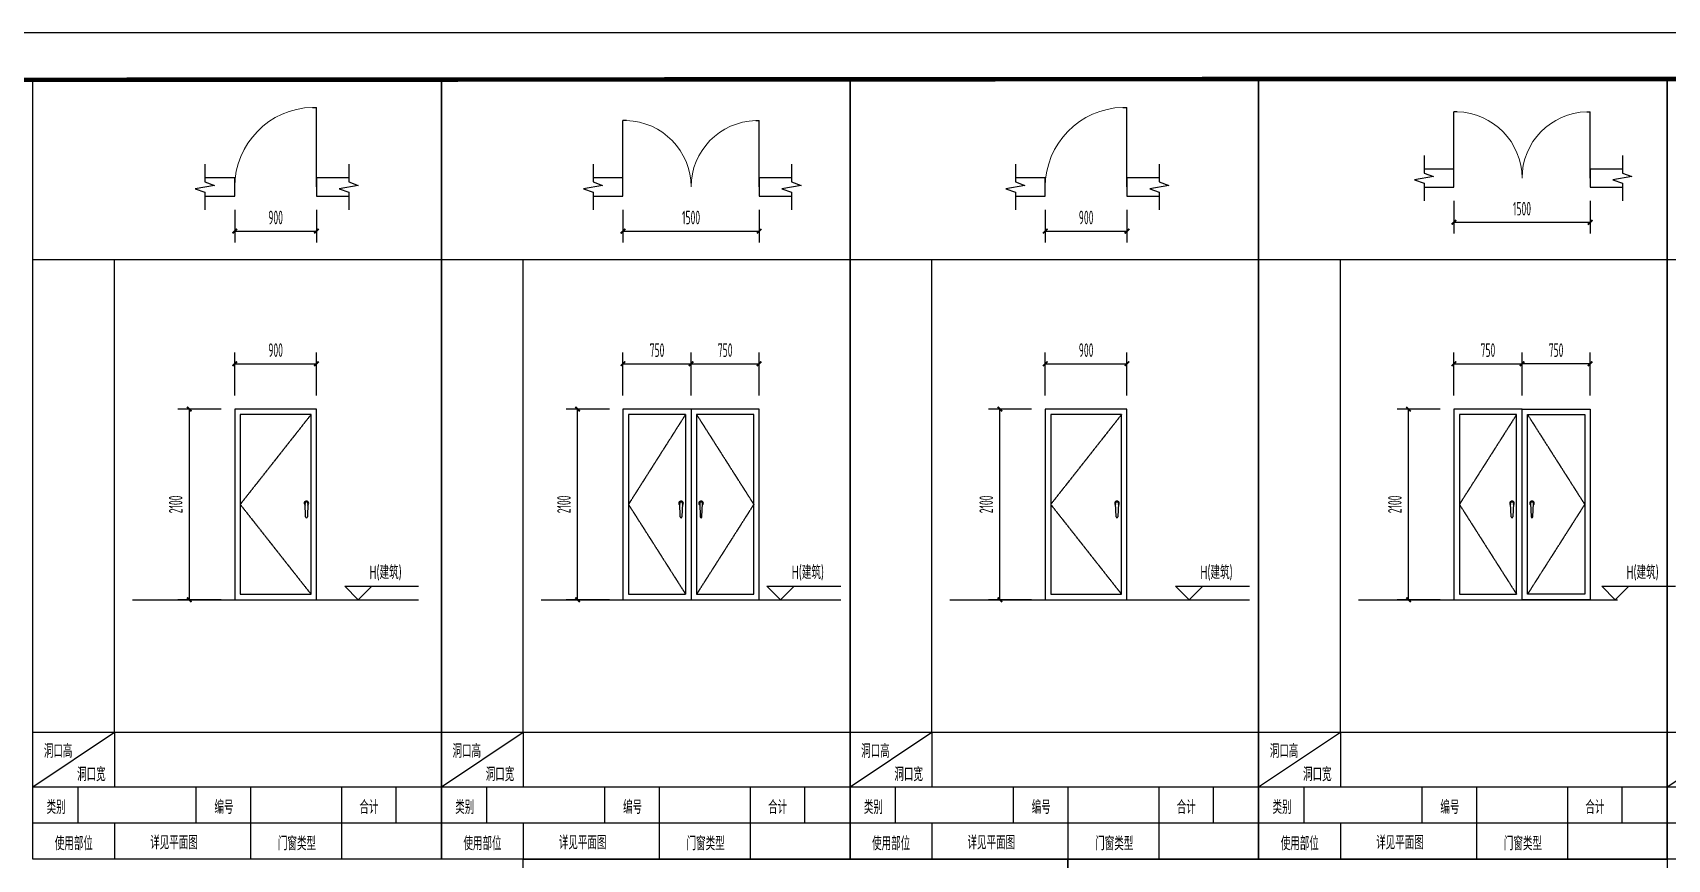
# Model space of a CAD drawing. Header units: millimetres. Extents: x 0 to 84100, y 0 to 29700.
# Drawn here: x 10250 to 28250, y 20593 to 29700 of the extents above; entities that cross this region are included whole.
import ezdxf
from ezdxf.enums import TextEntityAlignment as Align

# ---------------------------------------------------------------- set-up
doc = ezdxf.new("R2010")
doc.units = ezdxf.units.MM
doc.linetypes.add('DASH', pattern=[0.35, 0.25, -0.1])
for name, color, linetype in [('A-ANNO-DIMS2', 94, 'Continuous'), ('A-ANNO-LEV1', 3, 'Continuous'), ('A-ANNO-PATT', 8, 'Continuous'), ('A-ANNO-SYMB', 3, 'Continuous'), ('A-ANNO-XREF', 7, 'Continuous'), ('A-DETL-LIN2', 7, 'Continuous'), ('A-DOOR', 4, 'Continuous'), ('A-ELEV-LIN2', 7, 'Continuous'), ('A-FLOR-IDEN', 7, 'Continuous'), ('A-TEXT', 7, 'Continuous'), ('A-WALL-FULL', 2, 'Continuous'), ('TITLE', 15, 'Continuous')]:
    doc.layers.add(name, color=color, linetype=linetype)
doc.styles.add('DIM_FONT', font='gbxwxt.shx', dxfattribs={"width": 0.6, "bigfont": 'gbhzfs.shx'})
doc.styles.add('GBstyle', font='gbxwxt.shx', dxfattribs={"width": 0.7, "bigfont": 'gbhzfs.shx'})
doc.styles.add('HZTXT', font='gbxwxt.shx', dxfattribs={"width": 0.8, "bigfont": 'gbhzfs.shx'})
doc.styles.add('TK-FONT', font='gbxwxt.shx', dxfattribs={"width": 0.7, "bigfont": 'gbhzfs.shx'})
doc.dimstyles.new('DIMN50', dxfattribs={"dimscale": 0.5, "dimtxt": 300, "dimasz": 100, "dimexe": 250, "dimexo": 300, "dimgap": 150, "dimtad": 1, "dimdec": 0, "dimzin": 0, "dimdsep": 46, "dimtxsty": 'DIM_FONT', "dimblk": 'ARCHTICK', "dimcen": 0.09, "dimclrt": 7, "dimazin": 2, "dimtfac": 1, "dimtdec": 0, "dimtix": 1, "dimtmove": 2, "dimatfit": 3, "dimfxl": 1, "dimtolj": 1, "dimtzin": 0, "dimarcsym": 0})

# ---------------------------------------------------------------- blocks, each defined once
blk = doc.blocks.new('A$C66261555')
for p, q in [((0, 1760), (4500, 1760)), ((4500, 1360), (0, 1360))]:
    blk.add_line(p, q)
at = {"layer": 'A-DETL-LIN2'}
for p, q in [((0, 7567), (4500, 7567)), ((900, 2360), (900, 7567)), ((0, 1760), (900, 2360)), ((0, 2360), (900, 2360)), ((900, 2360), (900, 1760)), ((900, 2360), (4500, 2360)), ((2400, 1760), (2400, 960)), ((3400, 1760), (3400, 960)), ((4000, 1760), (4000, 1360)), ((900, 1360), (900, 960))]:
    blk.add_line(p, q, dxfattribs=at)
for points in [[(0, 9567), (4500, 9567), (4500, 960), (0, 960), (0, 9567)], [(500, 1360), (500, 1760)], [(1800, 1360), (1800, 1760)]]:
    blk.add_lwpolyline(points, dxfattribs=at)
at = {"layer": 'A-TEXT', "color": 3, "linetype": 'Continuous', "style": 'HZTXT', "width": 0.7}
for s, p in [('洞口高', (280, 2078)), ('洞口宽', (646, 1822)), ('类别', (258, 1460)), ('编号', (2106, 1460)), ('合计', (3703, 1460)), ('使用部位', (453, 1060)), ('门窗类型', (2910, 1060))]:
    blk.add_text(s, height=150, dxfattribs=at).set_placement(p, align=Align.CENTER)
at = {"layer": 'A-TEXT', "linetype": 'Continuous', "style": 'TK-FONT', "width": 0.7}
blk.add_text('详见平面图', height=150, dxfattribs=at).set_placement((1556, 1153), align=Align.MIDDLE)
blk = doc.blocks.new('_ArchTick')
at = {"color": 0, "linetype": 'ByBlock', "const_width": 0.4}
blk.add_lwpolyline([(-0.5, -0.5), (0.5, 0.5)], dxfattribs=at)
blk = doc.blocks.new('*D423')
at = {"layer": 'A-ANNO-DIMS2', "color": 0, "lineweight": -2, "ltscale": 10, "transparency": 16777216}
for p, q in [((16750, 27750), (16750, 27389)), ((18250, 27750), (18250, 27389)), ((16750, 27514), (18250, 27514))]:
    blk.add_line(p, q, dxfattribs=at)
at = {"layer": 'Defpoints', "color": 0, "ltscale": 10, "transparency": 16777216}
for p in [(16750, 27900), (18250, 27900), (18250, 27514)]:
    blk.add_point(p, dxfattribs=at)
at = {"layer": 'A-ANNO-DIMS2', "color": 0, "lineweight": -2, "ltscale": 10, "transparency": 16777216, "xscale": 50, "yscale": 50, "zscale": 50, "rotation": 180}
blk.add_blockref('_ArchTick', (16750, 27514), dxfattribs=at)
at = {"layer": 'A-ANNO-DIMS2', "color": 0, "lineweight": -2, "ltscale": 10, "transparency": 16777216, "xscale": 50, "yscale": 50, "zscale": 50}
blk.add_blockref('_ArchTick', (18250, 27514), dxfattribs=at)
at = {"layer": 'A-ANNO-DIMS2', "color": 7, "ltscale": 10, "transparency": 16777216, "insert": (17500, 27664), "char_height": 150, "attachment_point": 5, "style": 'DIM_FONT'}
blk.add_mtext('\\A1;1500', dxfattribs=at)
blk = doc.blocks.new('*D424')
at = {"layer": 'A-ANNO-DIMS2', "color": 0, "lineweight": -2, "ltscale": 10, "transparency": 16777216}
for p, q in [((16750, 27750), (16750, 27389)), ((18250, 27750), (18250, 27389)), ((16750, 27514), (18250, 27514))]:
    blk.add_line(p, q, dxfattribs=at)
at = {"layer": 'Defpoints', "color": 0, "ltscale": 10, "transparency": 16777216}
for p in [(16750, 27900), (18250, 27900), (18250, 27514)]:
    blk.add_point(p, dxfattribs=at)
at = {"layer": 'A-ANNO-DIMS2', "color": 0, "lineweight": -2, "ltscale": 10, "transparency": 16777216, "xscale": 50, "yscale": 50, "zscale": 50, "rotation": 180}
blk.add_blockref('_ArchTick', (16750, 27514), dxfattribs=at)
at = {"layer": 'A-ANNO-DIMS2', "color": 0, "lineweight": -2, "ltscale": 10, "transparency": 16777216, "xscale": 50, "yscale": 50, "zscale": 50}
blk.add_blockref('_ArchTick', (18250, 27514), dxfattribs=at)
at = {"layer": 'A-ANNO-DIMS2', "color": 7, "ltscale": 10, "transparency": 16777216, "insert": (17500, 27664), "char_height": 150, "attachment_point": 5, "style": 'DIM_FONT'}
blk.add_mtext('\\A1;1500', dxfattribs=at)
blk = doc.blocks.new('*D425')
at = {"layer": 'A-ANNO-DIMS2', "color": 0, "lineweight": -2, "ltscale": 10, "transparency": 16777216}
for p, q in [((16600, 25553), (16125, 25553)), ((16250, 23453), (16250, 25553)), ((16600, 23453), (16125, 23453))]:
    blk.add_line(p, q, dxfattribs=at)
at = {"layer": 'Defpoints', "color": 0, "ltscale": 10, "transparency": 16777216}
for p in [(16250, 25553), (16750, 25553), (16750, 23453)]:
    blk.add_point(p, dxfattribs=at)
at = {"layer": 'A-ANNO-DIMS2', "color": 0, "lineweight": -2, "ltscale": 10, "transparency": 16777216, "xscale": 50, "yscale": 50, "zscale": 50}
for p, rotation in [((16250, 25553), 90), ((16250, 23453), 270)]:
    blk.add_blockref('_ArchTick', p, dxfattribs=dict(at, rotation=rotation))
at = {"layer": 'A-ANNO-DIMS2', "color": 7, "ltscale": 10, "transparency": 16777216, "insert": (16100, 24503), "char_height": 150, "attachment_point": 5, "rotation": 90, "style": 'DIM_FONT'}
blk.add_mtext('\\A1;2100', dxfattribs=at)
blk = doc.blocks.new('A$C0F08300E')
at = {"layer": 'A-ANNO-LEV1'}
for p, q in [((150, 0), (0, 150)), ((0, 150), (814, 150)), ((150, 0), (300, 150))]:
    blk.add_line(p, q, dxfattribs=at)
at = {"layer": 'A-FLOR-IDEN', "style": 'GBstyle', "width": 0.7}
blk.add_attdef('H(建筑)', (273, 226), '', height=150, dxfattribs=at)
blk = doc.blocks.new('$DorLib2D$00000002')
for p, q in [((-0.5, 0), (-0.5, 0.4875)), ((-0.475, 0.4875), (-0.5, 0.4875)), ((0.475, 0.4875), (0.5, 0.4875)), ((0.5, 0), (0.5, 0.4875))]:
    blk.add_line(p, q)
at = {"lineweight": 13}
for centre, start, end in [((-0.4875, 0), 0, 88.53072), ((0.4875, 0), 91.46928, 180)]:
    blk.add_arc(centre, 0.4875, start, end, dxfattribs=at)
blk = doc.blocks.new('*D426')
at = {"layer": 'A-ANNO-DIMS2', "color": 0, "lineweight": -2, "ltscale": 10, "transparency": 16777216}
for p, q in [((16750, 25703), (16750, 26178)), ((17500, 25703), (17500, 26178)), ((16750, 26053), (17500, 26053))]:
    blk.add_line(p, q, dxfattribs=at)
at = {"layer": 'Defpoints', "color": 0, "ltscale": 10, "transparency": 16777216}
for p in [(17500, 26053), (16750, 25553), (17500, 25553)]:
    blk.add_point(p, dxfattribs=at)
at = {"layer": 'A-ANNO-DIMS2', "color": 0, "lineweight": -2, "ltscale": 10, "transparency": 16777216, "xscale": 50, "yscale": 50, "zscale": 50, "rotation": 180}
blk.add_blockref('_ArchTick', (16750, 26053), dxfattribs=at)
at = {"layer": 'A-ANNO-DIMS2', "color": 0, "lineweight": -2, "ltscale": 10, "transparency": 16777216, "xscale": 50, "yscale": 50, "zscale": 50}
blk.add_blockref('_ArchTick', (17500, 26053), dxfattribs=at)
at = {"layer": 'A-ANNO-DIMS2', "color": 7, "ltscale": 10, "transparency": 16777216, "insert": (17125, 26203), "char_height": 150, "attachment_point": 5, "style": 'DIM_FONT'}
blk.add_mtext('\\A1;750', dxfattribs=at)
blk = doc.blocks.new('*D427')
at = {"layer": 'A-ANNO-DIMS2', "color": 0, "lineweight": -2, "ltscale": 10, "transparency": 16777216}
for p, q in [((17500, 25703), (17500, 26178)), ((18250, 25703), (18250, 26178)), ((17500, 26053), (18250, 26053))]:
    blk.add_line(p, q, dxfattribs=at)
at = {"layer": 'Defpoints', "color": 0, "ltscale": 10, "transparency": 16777216}
for p in [(18250, 26053), (17500, 25553), (18250, 25553)]:
    blk.add_point(p, dxfattribs=at)
at = {"layer": 'A-ANNO-DIMS2', "color": 0, "lineweight": -2, "ltscale": 10, "transparency": 16777216, "xscale": 50, "yscale": 50, "zscale": 50, "rotation": 180}
blk.add_blockref('_ArchTick', (17500, 26053), dxfattribs=at)
at = {"layer": 'A-ANNO-DIMS2', "color": 0, "lineweight": -2, "ltscale": 10, "transparency": 16777216, "xscale": 50, "yscale": 50, "zscale": 50}
blk.add_blockref('_ArchTick', (18250, 26053), dxfattribs=at)
at = {"layer": 'A-ANNO-DIMS2', "color": 7, "ltscale": 10, "transparency": 16777216, "insert": (17875, 26203), "char_height": 150, "attachment_point": 5, "style": 'DIM_FONT'}
blk.add_mtext('\\A1;750', dxfattribs=at)
blk = doc.blocks.new('*D428')
at = {"layer": 'A-ANNO-DIMS2', "color": 0, "lineweight": -2, "ltscale": 10, "transparency": 16777216}
for p, q in [((21400, 27750), (21400, 27389)), ((22300, 27750), (22300, 27389)), ((21400, 27514), (22300, 27514))]:
    blk.add_line(p, q, dxfattribs=at)
at = {"layer": 'Defpoints', "color": 0, "ltscale": 10, "transparency": 16777216}
for p in [(21400, 27900), (22300, 27900), (22300, 27514)]:
    blk.add_point(p, dxfattribs=at)
at = {"layer": 'A-ANNO-DIMS2', "color": 0, "lineweight": -2, "ltscale": 10, "transparency": 16777216, "xscale": 50, "yscale": 50, "zscale": 50, "rotation": 180}
blk.add_blockref('_ArchTick', (21400, 27514), dxfattribs=at)
at = {"layer": 'A-ANNO-DIMS2', "color": 0, "lineweight": -2, "ltscale": 10, "transparency": 16777216, "xscale": 50, "yscale": 50, "zscale": 50}
blk.add_blockref('_ArchTick', (22300, 27514), dxfattribs=at)
at = {"layer": 'A-ANNO-DIMS2', "color": 7, "ltscale": 10, "transparency": 16777216, "insert": (21850, 27664), "char_height": 150, "attachment_point": 5, "style": 'DIM_FONT'}
blk.add_mtext('\\A1;900', dxfattribs=at)
blk = doc.blocks.new('*D429')
at = {"layer": 'A-ANNO-DIMS2', "color": 0, "lineweight": -2, "ltscale": 10, "transparency": 16777216}
for p, q in [((21400, 27750), (21400, 27389)), ((22300, 27750), (22300, 27389)), ((21400, 27514), (22300, 27514))]:
    blk.add_line(p, q, dxfattribs=at)
at = {"layer": 'Defpoints', "color": 0, "ltscale": 10, "transparency": 16777216}
for p in [(21400, 27900), (22300, 27900), (22300, 27514)]:
    blk.add_point(p, dxfattribs=at)
at = {"layer": 'A-ANNO-DIMS2', "color": 0, "lineweight": -2, "ltscale": 10, "transparency": 16777216, "xscale": 50, "yscale": 50, "zscale": 50, "rotation": 180}
blk.add_blockref('_ArchTick', (21400, 27514), dxfattribs=at)
at = {"layer": 'A-ANNO-DIMS2', "color": 0, "lineweight": -2, "ltscale": 10, "transparency": 16777216, "xscale": 50, "yscale": 50, "zscale": 50}
blk.add_blockref('_ArchTick', (22300, 27514), dxfattribs=at)
at = {"layer": 'A-ANNO-DIMS2', "color": 7, "ltscale": 10, "transparency": 16777216, "insert": (21850, 27664), "char_height": 150, "attachment_point": 5, "style": 'DIM_FONT'}
blk.add_mtext('\\A1;900', dxfattribs=at)
blk = doc.blocks.new('*D430')
at = {"layer": 'A-ANNO-DIMS2', "color": 0, "lineweight": -2, "ltscale": 10, "transparency": 16777216}
for p, q in [((21250, 25553), (20775, 25553)), ((20900, 23453), (20900, 25553)), ((21250, 23453), (20775, 23453))]:
    blk.add_line(p, q, dxfattribs=at)
at = {"layer": 'Defpoints', "color": 0, "ltscale": 10, "transparency": 16777216}
for p in [(20900, 25553), (21400, 25553), (21400, 23453)]:
    blk.add_point(p, dxfattribs=at)
at = {"layer": 'A-ANNO-DIMS2', "color": 0, "lineweight": -2, "ltscale": 10, "transparency": 16777216, "xscale": 50, "yscale": 50, "zscale": 50}
for p, rotation in [((20900, 25553), 90), ((20900, 23453), 270)]:
    blk.add_blockref('_ArchTick', p, dxfattribs=dict(at, rotation=rotation))
at = {"layer": 'A-ANNO-DIMS2', "color": 7, "ltscale": 10, "transparency": 16777216, "insert": (20750, 24503), "char_height": 150, "attachment_point": 5, "rotation": 90, "style": 'DIM_FONT'}
blk.add_mtext('\\A1;2100', dxfattribs=at)
blk = doc.blocks.new('*D431')
at = {"layer": 'A-ANNO-DIMS2', "color": 0, "lineweight": -2, "ltscale": 10, "transparency": 16777216}
for p, q in [((21400, 25703), (21400, 26178)), ((22300, 25703), (22300, 26178)), ((21400, 26053), (22300, 26053))]:
    blk.add_line(p, q, dxfattribs=at)
at = {"layer": 'Defpoints', "color": 0, "ltscale": 10, "transparency": 16777216}
for p in [(22300, 26053), (21400, 25553), (22300, 25553)]:
    blk.add_point(p, dxfattribs=at)
at = {"layer": 'A-ANNO-DIMS2', "color": 0, "lineweight": -2, "ltscale": 10, "transparency": 16777216, "xscale": 50, "yscale": 50, "zscale": 50, "rotation": 180}
blk.add_blockref('_ArchTick', (21400, 26053), dxfattribs=at)
at = {"layer": 'A-ANNO-DIMS2', "color": 0, "lineweight": -2, "ltscale": 10, "transparency": 16777216, "xscale": 50, "yscale": 50, "zscale": 50}
blk.add_blockref('_ArchTick', (22300, 26053), dxfattribs=at)
at = {"layer": 'A-ANNO-DIMS2', "color": 7, "ltscale": 10, "transparency": 16777216, "insert": (21850, 26203), "char_height": 150, "attachment_point": 5, "style": 'DIM_FONT'}
blk.add_mtext('\\A1;900', dxfattribs=at)
blk = doc.blocks.new('$DorLib2D$00000001')
for p in [(0.45, 0.975), (0.5, 0)]:
    blk.add_line(p, (0.5, 0.975))
at = {"lineweight": 13}
blk.add_arc((0.475, 0), 0.975, 91.4693, 180, dxfattribs=at)
blk = doc.blocks.new('*D357')
at = {"layer": 'A-ANNO-DIMS2', "color": 0, "lineweight": -2, "ltscale": 10, "transparency": 16777216}
for p, q in [((12475, 27750), (12475, 27389)), ((13375, 27750), (13375, 27389)), ((12475, 27514), (13375, 27514))]:
    blk.add_line(p, q, dxfattribs=at)
at = {"layer": 'Defpoints', "color": 0, "ltscale": 10, "transparency": 16777216}
for p in [(12475, 27900), (13375, 27900), (13375, 27514)]:
    blk.add_point(p, dxfattribs=at)
at = {"layer": 'A-ANNO-DIMS2', "color": 0, "lineweight": -2, "ltscale": 10, "transparency": 16777216, "xscale": 50, "yscale": 50, "zscale": 50, "rotation": 180}
blk.add_blockref('_ArchTick', (12475, 27514), dxfattribs=at)
at = {"layer": 'A-ANNO-DIMS2', "color": 0, "lineweight": -2, "ltscale": 10, "transparency": 16777216, "xscale": 50, "yscale": 50, "zscale": 50}
blk.add_blockref('_ArchTick', (13375, 27514), dxfattribs=at)
at = {"layer": 'A-ANNO-DIMS2', "color": 7, "ltscale": 10, "transparency": 16777216, "insert": (12925, 27664), "char_height": 150, "attachment_point": 5, "style": 'DIM_FONT'}
blk.add_mtext('\\A1;900', dxfattribs=at)
blk = doc.blocks.new('*D358')
at = {"layer": 'A-ANNO-DIMS2', "color": 0, "lineweight": -2, "ltscale": 10, "transparency": 16777216}
for p, q in [((12475, 27750), (12475, 27389)), ((13375, 27750), (13375, 27389)), ((12475, 27514), (13375, 27514))]:
    blk.add_line(p, q, dxfattribs=at)
at = {"layer": 'Defpoints', "color": 0, "ltscale": 10, "transparency": 16777216}
for p in [(12475, 27900), (13375, 27900), (13375, 27514)]:
    blk.add_point(p, dxfattribs=at)
at = {"layer": 'A-ANNO-DIMS2', "color": 0, "lineweight": -2, "ltscale": 10, "transparency": 16777216, "xscale": 50, "yscale": 50, "zscale": 50, "rotation": 180}
blk.add_blockref('_ArchTick', (12475, 27514), dxfattribs=at)
at = {"layer": 'A-ANNO-DIMS2', "color": 0, "lineweight": -2, "ltscale": 10, "transparency": 16777216, "xscale": 50, "yscale": 50, "zscale": 50}
blk.add_blockref('_ArchTick', (13375, 27514), dxfattribs=at)
at = {"layer": 'A-ANNO-DIMS2', "color": 7, "ltscale": 10, "transparency": 16777216, "insert": (12925, 27664), "char_height": 150, "attachment_point": 5, "style": 'DIM_FONT'}
blk.add_mtext('\\A1;900', dxfattribs=at)
blk = doc.blocks.new('*D359')
at = {"layer": 'A-ANNO-DIMS2', "color": 0, "lineweight": -2, "ltscale": 10, "transparency": 16777216}
for p, q in [((12325, 25553), (11850, 25553)), ((11975, 23453), (11975, 25553)), ((12325, 23453), (11850, 23453))]:
    blk.add_line(p, q, dxfattribs=at)
at = {"layer": 'Defpoints', "color": 0, "ltscale": 10, "transparency": 16777216}
for p in [(11975, 25553), (12475, 25553), (12475, 23453)]:
    blk.add_point(p, dxfattribs=at)
at = {"layer": 'A-ANNO-DIMS2', "color": 0, "lineweight": -2, "ltscale": 10, "transparency": 16777216, "xscale": 50, "yscale": 50, "zscale": 50}
for p, rotation in [((11975, 25553), 90), ((11975, 23453), 270)]:
    blk.add_blockref('_ArchTick', p, dxfattribs=dict(at, rotation=rotation))
at = {"layer": 'A-ANNO-DIMS2', "color": 7, "ltscale": 10, "transparency": 16777216, "insert": (11825, 24503), "char_height": 150, "attachment_point": 5, "rotation": 90, "style": 'DIM_FONT'}
blk.add_mtext('\\A1;2100', dxfattribs=at)
blk = doc.blocks.new('*D360')
at = {"layer": 'A-ANNO-DIMS2', "color": 0, "lineweight": -2, "ltscale": 10, "transparency": 16777216}
for p, q in [((12475, 25703), (12475, 26178)), ((13375, 25703), (13375, 26178)), ((12475, 26053), (13375, 26053))]:
    blk.add_line(p, q, dxfattribs=at)
at = {"layer": 'Defpoints', "color": 0, "ltscale": 10, "transparency": 16777216}
for p in [(13375, 26053), (12475, 25553), (13375, 25553)]:
    blk.add_point(p, dxfattribs=at)
at = {"layer": 'A-ANNO-DIMS2', "color": 0, "lineweight": -2, "ltscale": 10, "transparency": 16777216, "xscale": 50, "yscale": 50, "zscale": 50, "rotation": 180}
blk.add_blockref('_ArchTick', (12475, 26053), dxfattribs=at)
at = {"layer": 'A-ANNO-DIMS2', "color": 0, "lineweight": -2, "ltscale": 10, "transparency": 16777216, "xscale": 50, "yscale": 50, "zscale": 50}
blk.add_blockref('_ArchTick', (13375, 26053), dxfattribs=at)
at = {"layer": 'A-ANNO-DIMS2', "color": 7, "ltscale": 10, "transparency": 16777216, "insert": (12925, 26203), "char_height": 150, "attachment_point": 5, "style": 'DIM_FONT'}
blk.add_mtext('\\A1;900', dxfattribs=at)
blk = doc.blocks.new('*D361')
at = {"layer": 'A-ANNO-DIMS2', "color": 0, "lineweight": -2, "ltscale": 10, "transparency": 16777216}
for p, q in [((25750, 25553), (25275, 25553)), ((25400, 23453), (25400, 25553)), ((25750, 23453), (25275, 23453))]:
    blk.add_line(p, q, dxfattribs=at)
at = {"layer": 'Defpoints', "color": 0, "ltscale": 10, "transparency": 16777216}
for p in [(25400, 25553), (25900, 25553), (25900, 23453)]:
    blk.add_point(p, dxfattribs=at)
at = {"layer": 'A-ANNO-DIMS2', "color": 0, "lineweight": -2, "ltscale": 10, "transparency": 16777216, "xscale": 50, "yscale": 50, "zscale": 50}
for p, rotation in [((25400, 25553), 90), ((25400, 23453), 270)]:
    blk.add_blockref('_ArchTick', p, dxfattribs=dict(at, rotation=rotation))
at = {"layer": 'A-ANNO-DIMS2', "color": 7, "ltscale": 10, "transparency": 16777216, "insert": (25250, 24503), "char_height": 150, "attachment_point": 5, "rotation": 90, "style": 'DIM_FONT'}
blk.add_mtext('\\A1;2100', dxfattribs=at)
blk = doc.blocks.new('*D362')
at = {"layer": 'A-ANNO-DIMS2', "color": 0, "lineweight": -2, "ltscale": 10, "transparency": 16777216}
for p, q in [((25900, 25703), (25900, 26178)), ((26650, 25703), (26650, 26178)), ((25900, 26053), (26650, 26053))]:
    blk.add_line(p, q, dxfattribs=at)
at = {"layer": 'Defpoints', "color": 0, "ltscale": 10, "transparency": 16777216}
for p in [(26650, 26053), (25900, 25553), (26650, 25553)]:
    blk.add_point(p, dxfattribs=at)
at = {"layer": 'A-ANNO-DIMS2', "color": 0, "lineweight": -2, "ltscale": 10, "transparency": 16777216, "xscale": 50, "yscale": 50, "zscale": 50, "rotation": 180}
blk.add_blockref('_ArchTick', (25900, 26053), dxfattribs=at)
at = {"layer": 'A-ANNO-DIMS2', "color": 0, "lineweight": -2, "ltscale": 10, "transparency": 16777216, "xscale": 50, "yscale": 50, "zscale": 50}
blk.add_blockref('_ArchTick', (26650, 26053), dxfattribs=at)
at = {"layer": 'A-ANNO-DIMS2', "color": 7, "ltscale": 10, "transparency": 16777216, "insert": (26275, 26203), "char_height": 150, "attachment_point": 5, "style": 'DIM_FONT'}
blk.add_mtext('\\A1;750', dxfattribs=at)
blk = doc.blocks.new('*D363')
at = {"layer": 'A-ANNO-DIMS2', "color": 0, "lineweight": -2, "ltscale": 10, "transparency": 16777216}
for p, q in [((26650, 25703), (26650, 26178)), ((27400, 25703), (27400, 26178)), ((27400, 26053), (26650, 26053))]:
    blk.add_line(p, q, dxfattribs=at)
at = {"layer": 'Defpoints', "color": 0, "ltscale": 10, "transparency": 16777216}
for p in [(26650, 26053), (26650, 25553), (27400, 25553)]:
    blk.add_point(p, dxfattribs=at)
at = {"layer": 'A-ANNO-DIMS2', "color": 0, "lineweight": -2, "ltscale": 10, "transparency": 16777216, "xscale": 50, "yscale": 50, "zscale": 50, "rotation": 180}
blk.add_blockref('_ArchTick', (26650, 26053), dxfattribs=at)
at = {"layer": 'A-ANNO-DIMS2', "color": 0, "lineweight": -2, "ltscale": 10, "transparency": 16777216, "xscale": 50, "yscale": 50, "zscale": 50}
blk.add_blockref('_ArchTick', (27400, 26053), dxfattribs=at)
at = {"layer": 'A-ANNO-DIMS2', "color": 7, "ltscale": 10, "transparency": 16777216, "insert": (27025, 26203), "char_height": 150, "attachment_point": 5, "style": 'DIM_FONT'}
blk.add_mtext('\\A1;750', dxfattribs=at)
blk = doc.blocks.new('*D364')
at = {"layer": 'A-ANNO-DIMS2', "color": 0, "lineweight": -2, "ltscale": 10, "transparency": 16777216}
for p, q in [((25900, 27847), (25900, 27486)), ((27400, 27847), (27400, 27486)), ((25900, 27611), (27400, 27611))]:
    blk.add_line(p, q, dxfattribs=at)
at = {"layer": 'Defpoints', "color": 0, "ltscale": 10, "transparency": 16777216}
for p in [(25900, 27997), (27400, 27997), (27400, 27611)]:
    blk.add_point(p, dxfattribs=at)
at = {"layer": 'A-ANNO-DIMS2', "color": 0, "lineweight": -2, "ltscale": 10, "transparency": 16777216, "xscale": 50, "yscale": 50, "zscale": 50, "rotation": 180}
blk.add_blockref('_ArchTick', (25900, 27611), dxfattribs=at)
at = {"layer": 'A-ANNO-DIMS2', "color": 0, "lineweight": -2, "ltscale": 10, "transparency": 16777216, "xscale": 50, "yscale": 50, "zscale": 50}
blk.add_blockref('_ArchTick', (27400, 27611), dxfattribs=at)
at = {"layer": 'A-ANNO-DIMS2', "color": 7, "ltscale": 10, "transparency": 16777216, "insert": (26650, 27761), "char_height": 150, "attachment_point": 5, "style": 'DIM_FONT'}
blk.add_mtext('\\A1;1500', dxfattribs=at)
blk = doc.blocks.new('A1')
at = {"layer": 'TITLE'}
for points in [[(0, 0), (0, 59400), (-84100, 59400), (-84100, 0)], [(-81600, 58350), (-950, 58450), (-950, 950), (-81600, 1000)], [(-81600, 58350), (-1050, 58350), (-1050, 1050), (-81600, 1000)]]:
    blk.add_lwpolyline(points, close=True, dxfattribs=at)
at = {"layer": 'TITLE', "const_width": 100}
blk.add_lwpolyline([(-1000, 58400), (-81600, 58350), (-81600, 1000), (-1000, 1000)], close=True, dxfattribs=at)

msp = doc.modelspace()

# ---------------------------------------------------------------- linework, layer by layer
at = {"layer": 'A-ANNO-PATT', "linetype": 'DASH', "ltscale": 5}
for points in [[(13315, 25493.3), (12535, 24503.3), (13315, 23513.3)], [(17438.3, 25493.3), (16810, 24503.3), (17440, 23513.3)], [(17560, 25493.3), (18190, 24503.3), (17560, 23513.3)], [(22240, 25493.3), (21460, 24503.3), (22240, 23513.3)], [(26590, 25493.3), (25960, 24503.3), (26590, 23513.3)], [(26710, 25493.3), (27340, 24503.3), (26710, 23513.3)]]:
    msp.add_lwpolyline(points, dxfattribs=at)
at = {"layer": 'A-ANNO-SYMB'}
for points in [[(25570.8, 28347.1), (25570.8, 28153.3), (25675.8, 28115.1), (25465.8, 28078.1), (25570.8, 28040.8), (25570.8, 27847.1)], [(27755.8, 28347.1), (27755.8, 28153.3), (27860.8, 28115.1), (27650.8, 28078.1), (27755.8, 28040.8), (27755.8, 27847.1)], [(12145.8, 28250), (12145.8, 28056.3), (12250.8, 28018), (12040.8, 27981), (12145.8, 27943.8), (12145.8, 27750)], [(13730.8, 28250), (13730.8, 28056.3), (13835.8, 28018), (13625.8, 27981), (13730.8, 27943.8), (13730.8, 27750)], [(16420.8, 28250), (16420.8, 28056.3), (16525.8, 28018), (16315.8, 27981), (16420.8, 27943.8), (16420.8, 27750)], [(18605.8, 28250), (18605.8, 28056.3), (18710.8, 28018), (18500.8, 27981), (18605.8, 27943.8), (18605.8, 27750)], [(21070.8, 28250), (21070.8, 28056.3), (21175.8, 28018), (20965.8, 27981), (21070.8, 27943.8), (21070.8, 27750)], [(22655.8, 28250), (22655.8, 28056.3), (22760.8, 28018), (22550.8, 27981), (22655.8, 27943.8), (22655.8, 27750)]]:
    msp.add_lwpolyline(points, dxfattribs=at)
at = {"layer": 'A-DETL-LIN2'}
for points in [[(15650, 20593.3), (21650, 20593.3), (21650, 11986.7), (15650, 11986.7), (15650, 20593.3)], [(21650, 20593.3), (28250, 20593.3), (28250, 11987.4), (21650, 11986.7), (21650, 20593.3)]]:
    msp.add_lwpolyline(points, dxfattribs=at)
at = {"layer": 'A-DOOR', "color": 8}
for p, q in [((17440, 25493.3), (17440, 23513.3)), ((17560, 25493.3), (17560, 23513.3))]:
    msp.add_line(p, q, dxfattribs=at)
at = {"layer": 'A-DOOR'}
for p, q in [((17500, 25553.3), (17500, 23453.3)), ((13255, 24365.5), (13250, 24515.7)), ((13280, 24515.7), (13275, 24365.5)), ((17380, 24365.5), (17375, 24515.7)), ((17405, 24515.7), (17400, 24365.5)), ((17595, 24515.7), (17600, 24365.5)), ((17620, 24365.5), (17625, 24515.7)), ((22180, 24365.5), (22175, 24515.7)), ((22205, 24515.7), (22200, 24365.5)), ((26530, 24365.5), (26525, 24515.7)), ((26555, 24515.7), (26550, 24365.5)), ((26745, 24515.7), (26750, 24365.5)), ((26770, 24365.5), (26775, 24515.7))]:
    msp.add_line(p, q, dxfattribs=at)
for points in [[(12475, 23453.3), (13375, 23453.3), (13375, 25553.3), (12475, 25553.3)], [(16750, 23453.3), (18250, 23453.3), (18250, 25553.3), (16750, 25553.3)], [(21400, 23453.3), (22300, 23453.3), (22300, 25553.3), (21400, 25553.3)], [(25900, 23453.3), (26650, 23453.3), (26650, 25553.3), (25900, 25553.3)], [(27400, 23453.3), (26650, 23453.3), (26650, 25553.3), (27400, 25553.3)]]:
    msp.add_lwpolyline(points, close=True, dxfattribs=at)
at = {"layer": 'A-DOOR', "color": 8}
for points in [[(12535, 23513.3), (13315, 23513.3), (13315, 25493.3), (12535, 25493.3)], [(21460, 23513.3), (22240, 23513.3), (22240, 25493.3), (21460, 25493.3)], [(25960, 23513.3), (26590, 23513.3), (26590, 25493.3), (25960, 25493.3)], [(27340, 23513.3), (26710, 23513.3), (26710, 25493.3), (27340, 25493.3)]]:
    msp.add_lwpolyline(points, close=True, dxfattribs=at)
for points in [[(17440, 25493.3), (16810, 25493.3), (16810, 23513.3), (17440, 23513.3)], [(17560, 23513.3), (18190, 23513.3), (18190, 25493.3), (17560, 25493.3)]]:
    msp.add_lwpolyline(points, dxfattribs=at)
at = {"layer": 'A-DOOR'}
for centre, radius, start, end in [((13265, 24515.7), 25, 304.9369, 235.0631), ((13265, 24515.7), 20, 316.64518, 223.35482), ((13265, 24515.7), 15, 356.1817, 183.8183), ((17390, 24515.7), 25, 304.9369, 235.0631), ((17390, 24515.7), 20, 316.64518, 223.35482), ((17390, 24515.7), 15, 356.1817, 183.8183), ((17610, 24515.7), 25, 304.9369, 235.0631), ((17610, 24515.7), 20, 316.64518, 223.35482), ((17610, 24515.7), 15, 356.1817, 183.8183), ((22190, 24515.7), 25, 304.9369, 235.0631), ((22190, 24515.7), 20, 316.64518, 223.35482), ((22190, 24515.7), 15, 356.1817, 183.8183), ((26540, 24515.7), 25, 304.9369, 235.0631), ((26540, 24515.7), 20, 316.64518, 223.35482), ((26540, 24515.7), 15, 356.1817, 183.8183), ((26760, 24515.7), 25, 304.9369, 235.0631), ((26760, 24515.7), 20, 316.64518, 223.35482), ((26760, 24515.7), 15, 356.1817, 183.8183), ((13265, 24365.9), 10, 181.90915, 358.09085), ((17390, 24365.9), 10, 181.90915, 358.09085), ((17610, 24365.9), 10, 181.90915, 358.09085), ((22190, 24365.9), 10, 181.90915, 358.09085), ((26540, 24365.9), 10, 181.90915, 358.09085), ((26760, 24365.9), 10, 181.90915, 358.09085)]:
    msp.add_arc(centre, radius, start, end, dxfattribs=at)
at = {"layer": 'A-ELEV-LIN2'}
for p, q in [((11350, 23453.3), (14500, 23453.3)), ((15850, 23453.3), (19150, 23453.3)), ((20350, 23453.3), (23650, 23453.3)), ((24850, 23453.3), (27700, 23453.3))]:
    msp.add_line(p, q, dxfattribs=at)
at = {"layer": 'A-WALL-FULL', "ltscale": 10}
for p, q in [((12475, 28100), (12145.8, 28100)), ((12475, 28100), (12145.8, 28100)), ((12475, 27900), (12475, 28100)), ((12475, 27900), (12475, 28100)), ((13730.8, 28100), (13375, 28100)), ((13375, 28100), (13375, 27900)), ((13730.8, 28100), (13375, 28100)), ((13375, 28100), (13375, 27900)), ((16750, 28100), (16420.8, 28100)), ((16750, 28100), (16420.8, 28100)), ((16750, 27900), (16750, 28100)), ((16750, 27900), (16750, 28100)), ((18605.8, 28100), (18250, 28100)), ((18250, 28100), (18250, 27900)), ((18605.8, 28100), (18250, 28100)), ((18250, 28100), (18250, 27900)), ((21400, 28100), (21070.8, 28100)), ((21400, 28100), (21070.8, 28100)), ((21400, 27900), (21400, 28100)), ((21400, 27900), (21400, 28100)), ((22655.8, 28100), (22300, 28100)), ((22300, 28100), (22300, 27900)), ((22655.8, 28100), (22300, 28100)), ((22300, 28100), (22300, 27900)), ((25900, 28197.1), (25570.8, 28197.1)), ((25900, 28197.1), (25570.8, 28197.1)), ((25900, 27997.1), (25900, 28197.1)), ((25900, 27997.1), (25900, 28197.1)), ((27755.8, 28197.1), (27400, 28197.1)), ((27400, 28197.1), (27400, 27997.1)), ((27755.8, 28197.1), (27400, 28197.1)), ((27400, 28197.1), (27400, 27997.1)), ((12145.8, 27900), (12475, 27900)), ((12145.8, 27900), (12475, 27900)), ((13375, 27900), (13730.8, 27900)), ((13375, 27900), (13730.8, 27900)), ((16420.8, 27900), (16750, 27900)), ((16420.8, 27900), (16750, 27900)), ((18250, 27900), (18605.8, 27900)), ((18250, 27900), (18605.8, 27900)), ((21070.8, 27900), (21400, 27900)), ((21070.8, 27900), (21400, 27900)), ((22300, 27900), (22655.8, 27900)), ((22300, 27900), (22655.8, 27900)), ((25570.8, 27997.1), (25900, 27997.1)), ((25570.8, 27997.1), (25900, 27997.1)), ((27400, 27997.1), (27755.8, 27997.1)), ((27400, 27997.1), (27755.8, 27997.1))]:
    msp.add_line(p, q, dxfattribs=at)

# ---------------------------------------------------------------- block references
at = {"layer": 'A-ANNO-LEV1'}
for p in [(13685.8, 23453.3), (18335.8, 23453.3), (22835.8, 23453.3), (27527.6, 23453.3)]:
    msp.add_blockref('A$C0F08300E', p, dxfattribs=at).add_auto_attribs({'H(建筑)': 'H(建筑)'})
at = {"layer": 'A-ANNO-XREF'}
for p in [(10250, 19633.3), (14750, 19633.3), (19250, 19633.3), (23750, 19633.3), (28250, 19633.3, 0)]:
    msp.add_blockref('A$C66261555', p, dxfattribs=at)
at = {"layer": 'A-DOOR'}
for name, p, xscale, yscale, zscale in [('$DorLib2D$00000001', (12925, 28000), 900, 900, -900), ('$DorLib2D$00000002', (26650, 28097.1), 1499.9999999967401, 1499.9999999967401, 1499.9999999967401), ('$DorLib2D$00000002', (17500, 28000), -1500, 1500, 1500)]:
    msp.add_blockref(name, p, dxfattribs=dict(at, xscale=xscale, yscale=yscale, zscale=zscale))
at = {"layer": 'A-DOOR', "linetype": 'ByBlock', "xscale": 900.0000000000001, "yscale": 900.0000000000001, "zscale": 900.0000000000001, "rotation": 9.497046018e-07}
msp.add_blockref('$DorLib2D$00000001', (21850, 28000), dxfattribs=at)
at = {"layer": 'TITLE', "xscale": 0.5, "yscale": 0.5, "zscale": 0.5}
msp.add_blockref('A1', (42050, 0), dxfattribs=at)

# ---------------------------------------------------------------- dimensions: what is measured, and where the dimension line sits
at = {"layer": 'A-ANNO-DIMS2', "ltscale": 10}
for p1, p2, distance, picture, middle in [((12475, 27900), (13375, 27900), -386, '*D357', (12925, 27664)), ((12475, 27900), (13375, 27900), -386, '*D358', (12925, 27664)), ((16750, 27900), (18250, 27900), -386, '*D423', (17500, 27664)), ((16750, 27900), (18250, 27900), -386, '*D424', (17500, 27664)), ((21400, 27900), (22300, 27900), -386, '*D428', (21850, 27664)), ((21400, 27900), (22300, 27900), -386, '*D429', (21850, 27664)), ((25900, 27997.1), (27400, 27997.1), -386, '*D364', (26650, 27761.1)), ((12475, 25553.3), (13375, 25553.3), 500, '*D360', (12925, 26203.3)), ((16750, 25553.3), (17500, 25553.3), 500, '*D426', (17125, 26203.3)), ((17500, 25553.3), (18250, 25553.3), 500, '*D427', (17875, 26203.3)), ((21400, 25553.3), (22300, 25553.3), 500, '*D431', (21850, 26203.3)), ((25900, 25553.3), (26650, 25553.3), 500, '*D362', (26275, 26203.3)), ((27400, 25553.3), (26650, 25553.3), -500, '*D363', (27025, 26203.3)), ((12475, 23453.3), (12475, 25553.3), 500, '*D359', (11825, 24503.3)), ((16750, 23453.3), (16750, 25553.3), 500, '*D425', (16100, 24503.3)), ((21400, 23453.3), (21400, 25553.3), 500, '*D430', (20750, 24503.3)), ((25900, 23453.3), (25900, 25553.3), 500, '*D361', (25250, 24503.3))]:
    dim = msp.add_aligned_dim(p1=p1, p2=p2, distance=distance, dimstyle='DIMN50', dxfattribs=at)
    dim.commit()
    dim.dimension.update_dxf_attribs({"geometry": picture, "text_midpoint": middle})

doc.saveas('drawing.dxf')
